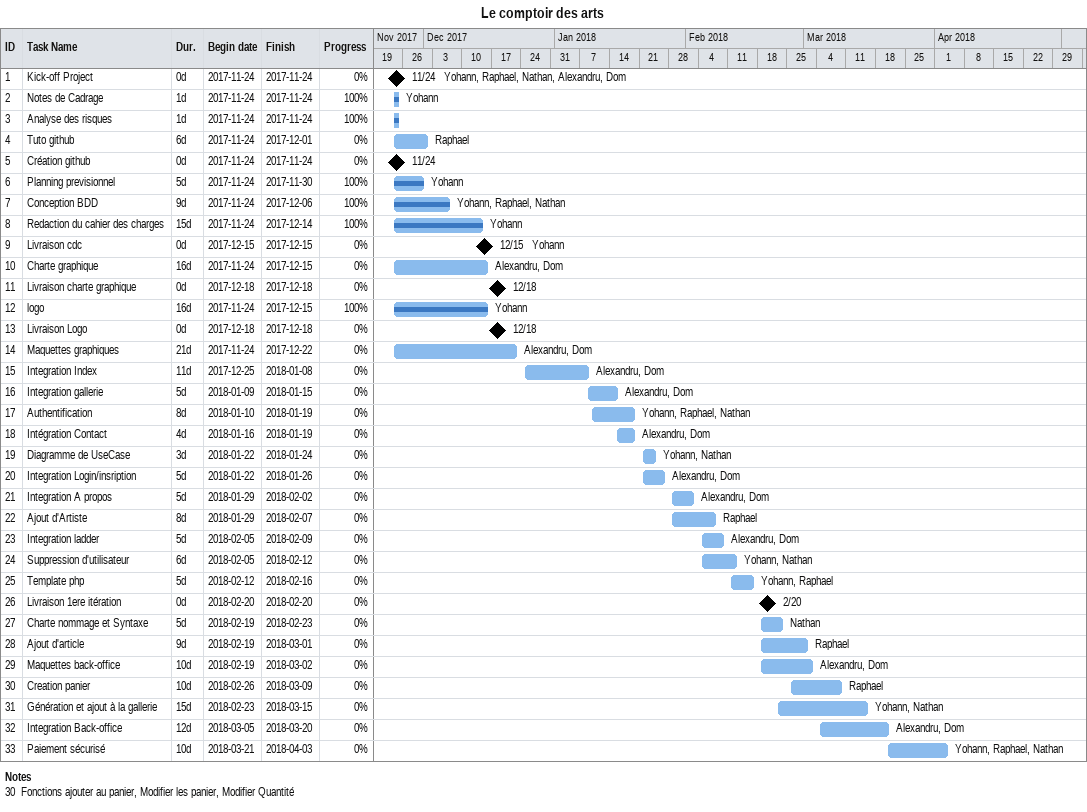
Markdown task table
Le comptoir des arts

| ID | Task | Duration | Start | Finish | Resources | % complete |
|---|---|---|---|---|---|---|
| 1 | Kick-off Project | 0d | 2017-11-24 | 2017-11-24 | Yohann, Raphael, Nathan, Alexandru, Dom | 0 |
| 2 | Notes de Cadrage | 1d | 2017-11-24 | 2017-11-24 | Yohann | 100 |
| 3 | Analyse des risques | 1d | 2017-11-24 | 2017-11-24 |  | 100 |
| 4 | Tuto github | 6d | 2017-11-24 | 2017-12-01 | Raphael | 0 |
| 5 | Création github | 0d | 2017-11-24 | 2017-11-24 |  | 0 |
| 6 | Planning previsionnel | 5d | 2017-11-24 | 2017-11-30 | Yohann | 100 |
| 7 | Conception BDD | 9d | 2017-11-24 | 2017-12-06 | Yohann, Raphael, Nathan | 100 |
| 8 | Redaction du cahier des charges | 15d | 2017-11-24 | 2017-12-14 | Yohann | 100 |
| 9 | Livraison cdc | 0d | 2017-12-15 | 2017-12-15 | Yohann | 0 |
| 10 | Charte graphique | 16d | 2017-11-24 | 2017-12-15 | Alexandru, Dom | 0 |
| 11 | Livraison charte graphique | 0d | 2017-12-18 | 2017-12-18 |  | 0 |
| 12 | logo | 16d | 2017-11-24 | 2017-12-15 | Yohann | 100 |
| 13 | Livraison Logo | 0d | 2017-12-18 | 2017-12-18 |  | 0 |
| 14 | Maquettes graphiques | 21d | 2017-11-24 | 2017-12-22 | Alexandru, Dom | 0 |
| 15 | Integration Index | 11d | 2017-12-25 | 2018-01-08 | Alexandru, Dom | 0 |
| 16 | Integration gallerie | 5d | 2018-01-09 | 2018-01-15 | Alexandru, Dom | 0 |
| 17 | Authentification | 8d | 2018-01-10 | 2018-01-19 | Yohann, Raphael, Nathan | 0 |
| 18 | Intégration Contact | 4d | 2018-01-16 | 2018-01-19 | Alexandru, Dom | 0 |
| 19 | Diagramme de UseCase | 3d | 2018-01-22 | 2018-01-24 | Yohann, Nathan | 0 |
| 20 | Integration Login/insription | 5d | 2018-01-22 | 2018-01-26 | Alexandru, Dom | 0 |
| 21 | Integration A propos | 5d | 2018-01-29 | 2018-02-02 | Alexandru, Dom | 0 |
| 22 | Ajout d'Artiste | 8d | 2018-01-29 | 2018-02-07 | Raphael | 0 |
| 23 | Integration ladder | 5d | 2018-02-05 | 2018-02-09 | Alexandru, Dom | 0 |
| 24 | Suppression d'utilisateur | 6d | 2018-02-05 | 2018-02-12 | Yohann, Nathan | 0 |
| 25 | Template php | 5d | 2018-02-12 | 2018-02-16 | Yohann, Raphael | 0 |
| 26 | Livraison 1ere itération | 0d | 2018-02-20 | 2018-02-20 |  | 0 |
| 27 | Charte nommage et Syntaxe | 5d | 2018-02-19 | 2018-02-23 | Nathan | 0 |
| 28 | Ajout d'article | 9d | 2018-02-19 | 2018-03-01 | Raphael | 0 |
| 29 | Maquettes back-office | 10d | 2018-02-19 | 2018-03-02 | Alexandru, Dom | 0 |
| 30 | Creation panier | 10d | 2018-02-26 | 2018-03-09 | Raphael | 0 |
| 31 | Génération et ajout à la gallerie | 15d | 2018-02-23 | 2018-03-15 | Yohann, Nathan | 0 |
| 32 | Integration Back-office | 12d | 2018-03-05 | 2018-03-20 | Alexandru, Dom | 0 |
| 33 | Paiement sécurisé | 10d | 2018-03-21 | 2018-04-03 | Yohann, Raphael, Nathan | 0 |

Notes
- 30: Fonctions ajouter au panier, Modifier les panier, Modifier Quantité
